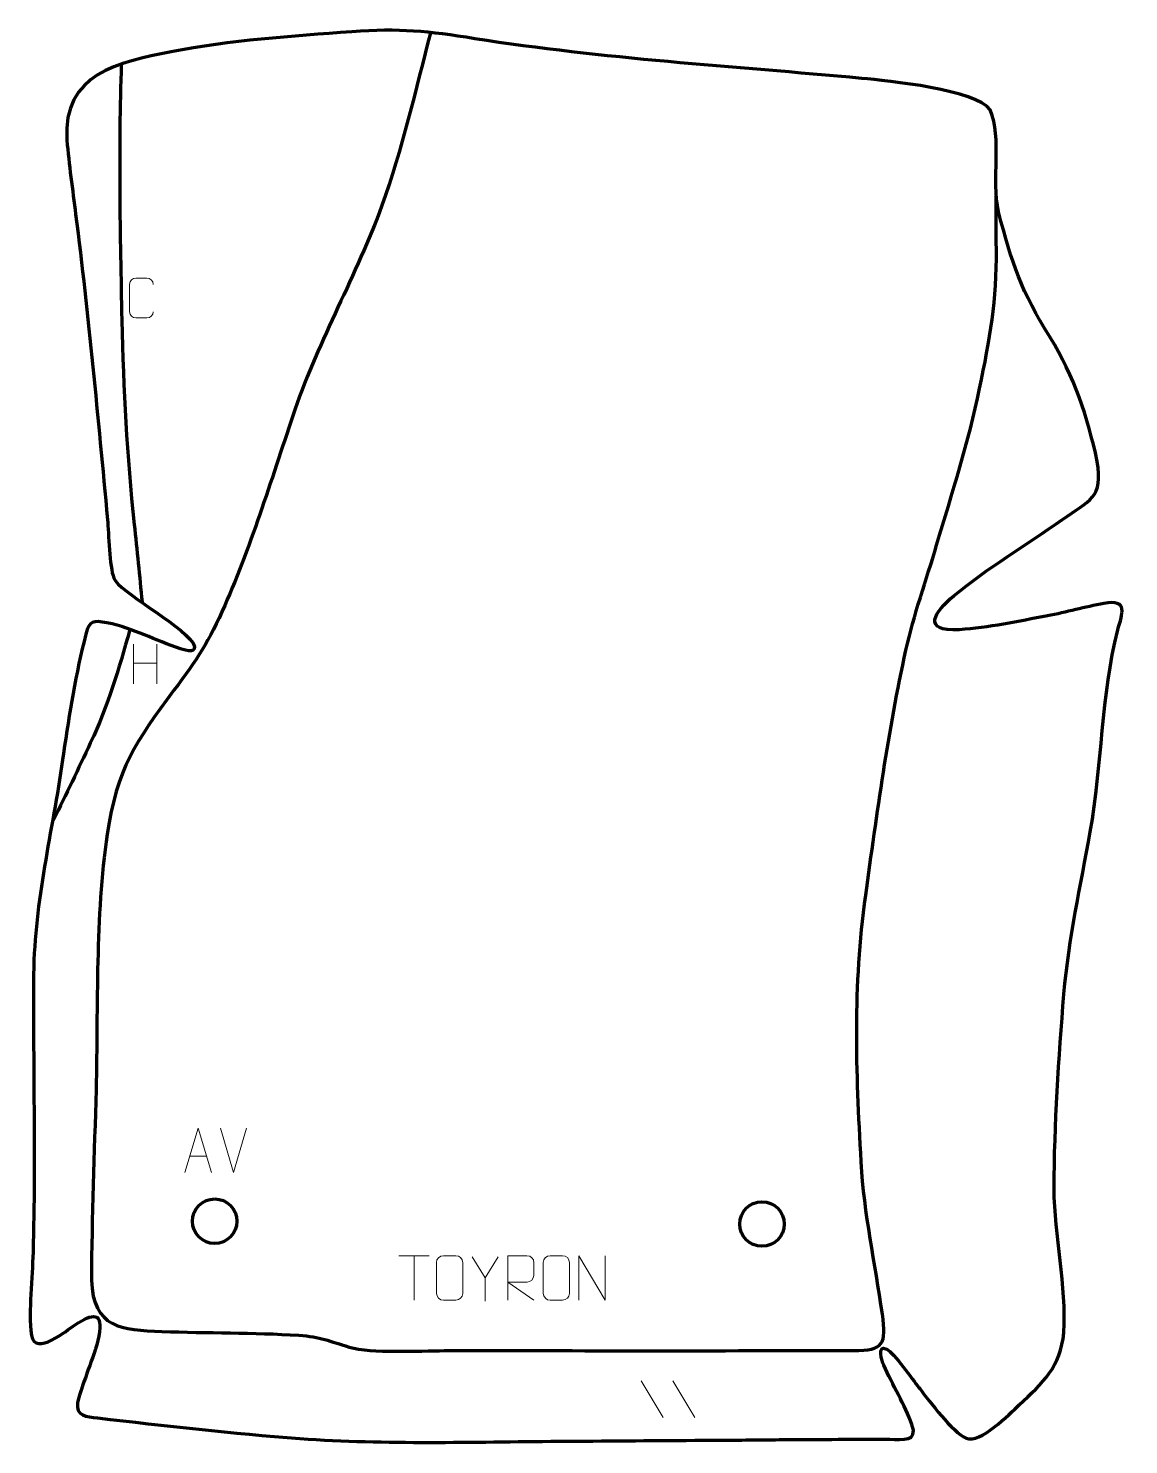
# Model space of a CAD drawing. Header units: millimetres. Extents: x 1294 to 1912, y -30 to 767.
import ezdxf

# ---------------------------------------------------------------- set-up
doc = ezdxf.new("R2010")
doc.units = ezdxf.units.MM
doc.header["$MEASUREMENT"] = 0
doc.layers.add('layer 2', color=7, linetype='Continuous')
doc.layers.add('layer 3', color=7, linetype='Continuous')

msp = doc.modelspace()

# ---------------------------------------------------------------- linework, layer by layer
at = {"layer": 'layer 2', "color": 142, "lineweight": 200}
for centre, major_axis, ratio in [((1398.6464, 95.9443), (0, 12.5262), 1), ((1706.2066, 94.3532), (12.5263, 0), 0.99999202)]:
    msp.add_ellipse(centre, major_axis=major_axis, ratio=ratio, dxfattribs=at)
at = {"layer": 'layer 2', "color": 142, "lineweight": 158}
for points, knots in [([(1520.0491, 764.7011), (1511.7443, 732.4503), (1503.8176, 698.3213), (1492.6655, 667.0149), (1492.6655, 667.0149), (1478.2845, 627.7686), (1457.338, 592.0267), (1443.7518, 552.2208), (1443.7518, 552.2208), (1431.4154, 515.8992), (1419.6189, 477.1589), (1404.2994, 442.1103), (1404.2994, 442.1103), (1395.4815, 422.2557), (1388.8578, 411.6665), (1375.7852, 394.4255), (1375.7852, 394.4255), (1354.0525, 365.5245), (1343.7839, 350.1409), (1338.2131, 313.5344), (1338.2131, 313.5344), (1331.4726, 266.8761), (1333.0912, 217.1729), (1331.9615, 169.935), (1331.9615, 169.935), (1331.0862, 134.3926), (1329.4115, 98.2493), (1329.4587, 62.7602), (1329.4587, 62.7602), (1330.1431, 35.874), (1346.3281, 34.874), (1368.9373, 33.931), (1368.9373, 33.931), (1394.4932, 32.986), (1420.4277, 33.4406), (1445.8867, 31.7913), (1445.8867, 31.7913), (1458.2699, 30.909), (1462.9332, 28.5067), (1474.2895, 25.1622), (1474.2895, 25.1622), (1486.5716, 21.545), (1513.6709, 23.1346), (1527.6663, 23.139), (1527.6663, 23.139), (1604.3251, 23.1607), (1680.9753, 23.0861), (1757.6352, 23.1923), (1757.6352, 23.1923), (1774.8376, 23.3227), (1776.0808, 26.6238), (1773.8615, 43.6567), (1773.8615, 43.6567), (1769.7677, 72.6889), (1763.6791, 99.754), (1761.9501, 129.2847), (1761.9501, 129.2847), (1759.0222, 181.326), (1757.337, 227.168), (1764.4803, 279.1743), (1764.4803, 279.1743), (1770.8358, 324.8588), (1777.1636, 371.9954), (1787.1025, 417.002), (1787.1025, 417.002), (1791.4117, 436.5157), (1798.6375, 456.7205), (1804.3647, 476.0339), (1804.3647, 476.0339), (1813.1701, 505.7278), (1822.2062, 533.7249), (1828.5326, 564.1905), (1828.5326, 564.1905), (1834.2198, 591.6241), (1838.2442, 614.1309), (1837.9358, 642.3919), (1837.9358, 642.3919), (1837.8271, 652.3597), (1837.8792, 662.3315), (1837.8623, 672.3002)], [0, 0, 0, 0, 0.04761905, 0.04761905, 0.04761905, 0.04761905, 0.0952381, 0.0952381, 0.0952381, 0.0952381, 0.14285714, 0.14285714, 0.14285714, 0.14285714, 0.19047619, 0.19047619, 0.19047619, 0.19047619, 0.23809524, 0.23809524, 0.23809524, 0.23809524, 0.28571429, 0.28571429, 0.28571429, 0.28571429, 0.33333333, 0.33333333, 0.33333333, 0.33333333, 0.38095238, 0.38095238, 0.38095238, 0.38095238, 0.42857143, 0.42857143, 0.42857143, 0.42857143, 0.47619048, 0.47619048, 0.47619048, 0.47619048, 0.52380952, 0.52380952, 0.52380952, 0.52380952, 0.57142857, 0.57142857, 0.57142857, 0.57142857, 0.61904762, 0.61904762, 0.61904762, 0.61904762, 0.66666667, 0.66666667, 0.66666667, 0.66666667, 0.71428571, 0.71428571, 0.71428571, 0.71428571, 0.76190476, 0.76190476, 0.76190476, 0.76190476, 0.80952381, 0.80952381, 0.80952381, 0.80952381, 0.85714286, 0.85714286, 0.85714286, 0.85714286, 0.9047619, 0.9047619, 0.9047619, 0.9047619, 1, 1, 1, 1]), ([(1346.1727, 746.6848), (1344.5068, 699.0339), (1345.4531, 650.2207), (1346.4634, 602.5143), (1346.4634, 602.5143), (1347.2886, 563.5488), (1349.3505, 526.5207), (1353.4185, 487.7402), (1353.4185, 487.7402), (1354.9459, 473.1801), (1356.4519, 458.6212), (1357.8199, 444.045)], [0, 0, 0, 0, 0.25, 0.25, 0.25, 0.25, 0.5, 0.5, 0.5, 0.5, 1, 1, 1, 1]), ([(1350.962, 428.6547), (1344.4457, 405.3304), (1339.1224, 386.8126), (1328.7652, 364.6594), (1328.7652, 364.6594), (1322.01, 350.2104), (1315.09, 335.8427), (1308.0534, 321.5288)], [0, 0, 0, 0, 0.33333333, 0.33333333, 0.33333333, 0.33333333, 1, 1, 1, 1])]:
    msp.add_open_spline(points, degree=3, knots=knots, dxfattribs=at)
at = {"layer": 'layer 3', "color": 242, "lineweight": 158}
msp.add_open_spline([(1475.7046, 764.7379), (1502.5487, 766.6518), (1518.4463, 765.1262), (1544.8211, 760.8124), (1544.8211, 760.8124), (1617.2311, 749.445), (1689.5229, 745.2714), (1762.347, 738.506), (1762.347, 738.506), (1776.5439, 737.1615), (1827.117, 732.1613), (1834.4421, 720.7581), (1834.4421, 720.7581), (1841.2341, 704.4123), (1835.1045, 682.2055), (1839.1422, 663.5149), (1839.1422, 663.5149), (1846.5387, 634.777), (1852.0656, 618.4797), (1868.0473, 593.1007), (1868.0473, 593.1007), (1881.7336, 570.6586), (1889.1533, 548.7525), (1894.5866, 523.1554), (1894.5866, 523.1554), (1898.0754, 502.5446), (1890.2689, 501.2489), (1875.0828, 490.4665), (1875.0828, 490.4665), (1854.94, 476.365), (1832.8555, 463.1509), (1813.9948, 447.5053), (1813.9948, 447.5053), (1803.1986, 438.5495), (1795.591, 427.3071), (1817.1045, 428.5334), (1817.1045, 428.5334), (1833.1652, 429.5167), (1850.6476, 433.3343), (1866.5831, 436.2644), (1866.5831, 436.2644), (1877.2486, 438.3676), (1887.7504, 441.2488), (1898.3731, 443.3286), (1898.3731, 443.3286), (1912.2681, 445.6637), (1908.7835, 437.9688), (1906.1513, 428.4287), (1906.1513, 428.4287), (1896.8326, 390.9746), (1897.3361, 352.9265), (1890.7002, 314.939), (1890.7002, 314.939), (1885.232, 283.9168), (1878.633, 255.2499), (1875.9038, 223.6143), (1875.9038, 223.6143), (1872.8902, 187.6846), (1870.5926, 150.3414), (1870.3151, 114.3017), (1870.3151, 114.3017), (1870.8046, 87.5956), (1877.3314, 59.5124), (1875.887, 33.3059), (1875.887, 33.3059), (1873.9551, 14.1795), (1864.2155, 5.005), (1850.7361, -7.3306), (1850.7361, -7.3306), (1845.3981, -12.317), (1828.5897, -29.5897), (1821.007, -26.0996), (1821.007, -26.0996), (1813.1375, -22.4776), (1800.4373, -5.4677), (1794.8278, 1.8391), (1794.8278, 1.8391), (1794.8278, 1.8391), (1794.3503, 2.458), (1794.3503, 2.458), (1794.3503, 2.458), (1790.9317, 6.8576), (1780.4022, 21.9632), (1776.3262, 24.0118), (1776.3262, 24.0118), (1770.595, 26.8924), (1773.7447, 17.1003), (1774.6338, 14.9163), (1774.6338, 14.9163), (1779.3785, 4.111), (1786.7247, -7.6958), (1790.5016, -18.4137), (1790.5016, -18.4137), (1794.0267, -28.4173), (1785.1915, -26.6951), (1778.0149, -26.7033), (1778.0149, -26.7033), (1758.6361, -26.7256), (1739.4199, -26.6603), (1720.0246, -26.8537), (1720.0246, -26.8537), (1708.8865, -26.9647), (1697.7489, -27.08), (1686.6105, -27.1579), (1686.6105, -27.1579), (1680.563, -27.1976), (1674.5156, -27.2374), (1668.4681, -27.2771), (1668.4681, -27.2771), (1643.0052, -27.4443), (1617.5424, -27.6115), (1592.0795, -27.7787), (1592.0795, -27.7787), (1542.9925, -28.1373), (1495.7184, -29.7184), (1446.5662, -26.2424), (1446.5662, -26.2424), (1408.6526, -23.4635), (1370.6423, -19.1303), (1332.8869, -14.6651), (1332.8869, -14.6651), (1326.8202, -13.8927), (1320.3777, -13.6799), (1321.5873, -6.1884), (1321.5873, -6.1884), (1324.7261, 6.6687), (1330.5744, 18.5429), (1333.6152, 31.2001), (1333.6152, 31.2001), (1336.1453, 45.696), (1330.0906, 43.9924), (1320.1851, 37.6834), (1320.1851, 37.6834), (1315.5685, 34.631), (1297.9059, 19.6876), (1295.6173, 31.6689), (1295.6173, 31.6689), (1293.932, 46.0247), (1296.1416, 63.76), (1296.5976, 78.5486), (1296.5976, 78.5486), (1298.02, 132.1399), (1296.4395, 185.5999), (1296.954, 239.158), (1296.954, 239.158), (1298.0544, 278.8616), (1308.2237, 319.4831), (1313.7169, 358.9959), (1313.7169, 358.9959), (1316.8807, 381.3522), (1320.6839, 404.1221), (1326.25, 426.0091), (1326.25, 426.0091), (1328.3351, 433.6745), (1330.2729, 433.7034), (1338.1008, 432.4254), (1338.1008, 432.4254), (1353.6932, 429.0985), (1364.8738, 422.5503), (1379.4285, 417.7718), (1379.4285, 417.7718), (1382.6664, 416.7087), (1389.6027, 414.7791), (1386.5001, 421.0125), (1386.5001, 421.0125), (1378.0858, 432.5957), (1345.1354, 449.6868), (1341.9485, 457.5414), (1341.9485, 457.5414), (1339.4888, 464.2473), (1339.151, 482.2181), (1338.3846, 490.5233), (1338.3846, 490.5233), (1333.0935, 548.0201), (1327.799, 604.755), (1320.5239, 662.073), (1320.5239, 662.073), (1318.7699, 675.8798), (1316.82, 689.9797), (1315.5166, 703.8159), (1315.5166, 703.8159), (1313.284, 741.2028), (1344.5258, 747.5386), (1374.1115, 753.4062), (1374.1115, 753.4062), (1407.6084, 760.0495), (1441.7202, 762.153), (1475.7046, 764.7379)], degree=3, knots=[0, 0, 0, 0, 0.02083333, 0.02083333, 0.02083333, 0.02083333, 0.04166667, 0.04166667, 0.04166667, 0.04166667, 0.0625, 0.0625, 0.0625, 0.0625, 0.08333333, 0.08333333, 0.08333333, 0.08333333, 0.10416667, 0.10416667, 0.10416667, 0.10416667, 0.125, 0.125, 0.125, 0.125, 0.14583333, 0.14583333, 0.14583333, 0.14583333, 0.16666667, 0.16666667, 0.16666667, 0.16666667, 0.1875, 0.1875, 0.1875, 0.1875, 0.20833333, 0.20833333, 0.20833333, 0.20833333, 0.22916667, 0.22916667, 0.22916667, 0.22916667, 0.25, 0.25, 0.25, 0.25, 0.27083333, 0.27083333, 0.27083333, 0.27083333, 0.29166667, 0.29166667, 0.29166667, 0.29166667, 0.3125, 0.3125, 0.3125, 0.3125, 0.33333333, 0.33333333, 0.33333333, 0.33333333, 0.35416667, 0.35416667, 0.35416667, 0.35416667, 0.375, 0.375, 0.375, 0.375, 0.39583333, 0.39583333, 0.39583333, 0.39583333, 0.41666667, 0.41666667, 0.41666667, 0.41666667, 0.4375, 0.4375, 0.4375, 0.4375, 0.45833333, 0.45833333, 0.45833333, 0.45833333, 0.47916667, 0.47916667, 0.47916667, 0.47916667, 0.5, 0.5, 0.5, 0.5, 0.52083333, 0.52083333, 0.52083333, 0.52083333, 0.54166667, 0.54166667, 0.54166667, 0.54166667, 0.5625, 0.5625, 0.5625, 0.5625, 0.58333333, 0.58333333, 0.58333333, 0.58333333, 0.60416667, 0.60416667, 0.60416667, 0.60416667, 0.625, 0.625, 0.625, 0.625, 0.64583333, 0.64583333, 0.64583333, 0.64583333, 0.66666667, 0.66666667, 0.66666667, 0.66666667, 0.6875, 0.6875, 0.6875, 0.6875, 0.70833333, 0.70833333, 0.70833333, 0.70833333, 0.72916667, 0.72916667, 0.72916667, 0.72916667, 0.75, 0.75, 0.75, 0.75, 0.77083333, 0.77083333, 0.77083333, 0.77083333, 0.79166667, 0.79166667, 0.79166667, 0.79166667, 0.8125, 0.8125, 0.8125, 0.8125, 0.83333333, 0.83333333, 0.83333333, 0.83333333, 0.85416667, 0.85416667, 0.85416667, 0.85416667, 0.875, 0.875, 0.875, 0.875, 0.89583333, 0.89583333, 0.89583333, 0.89583333, 0.91666667, 0.91666667, 0.91666667, 0.91666667, 0.9375, 0.9375, 0.9375, 0.9375, 0.95833333, 0.95833333, 0.95833333, 0.95833333, 1, 1, 1, 1], dxfattribs=at)
at = {"layer": 'layer 3', "color": 250, "lineweight": 9}
for points, knots in [([(1364.1412, 607.2521), (1364.016, 605.1711), (1362.5138, 603.8459), (1360.5901, 603.8362), (1360.5901, 603.8362), (1358.5015, 603.8365), (1356.4129, 603.8365), (1354.3246, 603.8362), (1354.3246, 603.8362), (1352.6004, 603.7418), (1350.834, 605.4297), (1350.844, 607.2365), (1350.844, 607.2365), (1350.8444, 612.4047), (1350.8444, 617.5724), (1350.844, 622.7398), (1350.844, 622.7398), (1350.8478, 624.6549), (1352.4123, 626.1948), (1354.3402, 626.1827), (1354.3402, 626.1827), (1356.4232, 626.1827), (1358.5067, 626.1827), (1360.5901, 626.1827), (1360.5901, 626.1827), (1362.3336, 626.2145), (1364.1173, 624.8786), (1364.1412, 622.6952)], [0, 0, 0, 0, 0.125, 0.125, 0.125, 0.125, 0.25, 0.25, 0.25, 0.25, 0.375, 0.375, 0.375, 0.375, 0.5, 0.5, 0.5, 0.5, 0.625, 0.625, 0.625, 0.625, 0.75, 0.75, 0.75, 0.75, 1, 1, 1, 1]), ([(1381.9053, 123.3363), (1381.9053, 123.3363), (1389.2763, 148.2898), (1389.2763, 148.2898), (1389.2763, 148.2898), (1389.2763, 148.2898), (1396.8462, 123.3363), (1396.8462, 123.3363)], [0, 0, 0, 0, 0.33333333, 0.33333333, 0.33333333, 0.33333333, 1, 1, 1, 1]), ([(1527.1622, 76.4932), (1529.4879, 76.4932), (1531.814, 76.4932), (1534.1401, 76.4932), (1534.1401, 76.4932), (1536.0867, 76.5288), (1538.0781, 75.0372), (1538.1048, 72.5996), (1538.1048, 72.5996), (1538.1044, 66.8527), (1538.1044, 61.1054), (1538.1048, 55.3577), (1538.1048, 55.3577), (1537.965, 53.0343), (1536.2878, 51.5547), (1534.1401, 51.5439), (1534.1401, 51.5439), (1531.8082, 51.5443), (1529.4763, 51.5443), (1527.1448, 51.5439), (1527.1448, 51.5439), (1525.2198, 51.4385), (1523.2477, 53.323), (1523.2589, 55.3403), (1523.2589, 55.3403), (1523.2592, 61.1104), (1523.2592, 66.8801), (1523.2589, 72.6494), (1523.2589, 72.6494), (1523.2631, 74.7875), (1525.0098, 76.5067), (1527.1622, 76.4932)], [0, 0, 0, 0, 0.11111111, 0.11111111, 0.11111111, 0.11111111, 0.22222222, 0.22222222, 0.22222222, 0.22222222, 0.33333333, 0.33333333, 0.33333333, 0.33333333, 0.44444444, 0.44444444, 0.44444444, 0.44444444, 0.55555556, 0.55555556, 0.55555556, 0.55555556, 0.66666667, 0.66666667, 0.66666667, 0.66666667, 0.77777778, 0.77777778, 0.77777778, 0.77777778, 1, 1, 1, 1]), ([(1558.0042, 75.9154), (1558.0042, 75.9154), (1550.6818, 64.0167), (1550.6818, 64.0167), (1550.6818, 64.0167), (1550.6818, 64.0167), (1550.6825, 50.9618), (1550.6825, 50.9618)], [0, 0, 0, 0, 0.33333333, 0.33333333, 0.33333333, 0.33333333, 1, 1, 1, 1]), ([(1563.3497, 51.54), (1563.3497, 51.54), (1563.3497, 76.4935), (1563.3497, 76.4935), (1563.3497, 76.4935), (1566.9445, 76.4935), (1570.54, 76.4935), (1574.1352, 76.4935), (1574.1352, 76.4935), (1576.4605, 76.4558), (1578.0178, 74.9658), (1578.0137, 72.5994), (1578.0137, 72.5994), (1578.0133, 70.5639), (1578.0133, 67.5045), (1578.0137, 65.4685), (1578.0137, 65.4685), (1578.0072, 63.593), (1576.1949, 61.6512), (1574.1854, 61.6321), (1574.1854, 61.6321), (1574.1854, 61.6321), (1563.3497, 61.6321), (1563.3497, 61.6321), (1563.3497, 61.6321), (1563.3497, 61.6321), (1578.0044, 51.54), (1578.0044, 51.54)], [0, 0, 0, 0, 0.125, 0.125, 0.125, 0.125, 0.25, 0.25, 0.25, 0.25, 0.375, 0.375, 0.375, 0.375, 0.5, 0.5, 0.5, 0.5, 0.625, 0.625, 0.625, 0.625, 0.75, 0.75, 0.75, 0.75, 1, 1, 1, 1]), ([(1587.1621, 76.4932), (1589.4878, 76.4932), (1591.8139, 76.4932), (1594.14, 76.4932), (1594.14, 76.4932), (1596.0866, 76.5288), (1598.078, 75.0372), (1598.1047, 72.5996), (1598.1047, 72.5996), (1598.1043, 66.8527), (1598.1043, 61.1054), (1598.1047, 55.3577), (1598.1047, 55.3577), (1597.9649, 53.0343), (1596.2877, 51.5547), (1594.14, 51.5439), (1594.14, 51.5439), (1591.8081, 51.5443), (1589.4762, 51.5443), (1587.1447, 51.5439), (1587.1447, 51.5439), (1585.2197, 51.4385), (1583.2476, 53.323), (1583.2588, 55.3403), (1583.2588, 55.3403), (1583.2591, 61.1104), (1583.2591, 66.8801), (1583.2588, 72.6494), (1583.2588, 72.6494), (1583.263, 74.7875), (1585.0097, 76.5067), (1587.1621, 76.4932)], [0, 0, 0, 0, 0.11111111, 0.11111111, 0.11111111, 0.11111111, 0.22222222, 0.22222222, 0.22222222, 0.22222222, 0.33333333, 0.33333333, 0.33333333, 0.33333333, 0.44444444, 0.44444444, 0.44444444, 0.44444444, 0.55555556, 0.55555556, 0.55555556, 0.55555556, 0.66666667, 0.66666667, 0.66666667, 0.66666667, 0.77777778, 0.77777778, 0.77777778, 0.77777778, 1, 1, 1, 1]), ([(1603.3543, 51.54), (1603.3543, 51.54), (1603.3543, 76.4935), (1603.3543, 76.4935), (1603.3543, 76.4935), (1603.3543, 76.4935), (1618.0091, 51.54), (1618.0091, 51.54), (1618.0091, 51.54), (1618.0091, 51.54), (1618.0091, 76.4935), (1618.0091, 76.4935)], [0, 0, 0, 0, 0.25, 0.25, 0.25, 0.25, 0.5, 0.5, 0.5, 0.5, 1, 1, 1, 1])]:
    msp.add_open_spline(points, degree=3, knots=knots, dxfattribs=at)
for points in [[(1353.0517, 420.3371), (1353.0517, 420.3371), (1353.0517, 398.1444), (1353.0517, 398.1444)], [(1366.1674, 420.3371), (1366.1674, 420.3371), (1366.1674, 397.9868), (1366.1674, 397.9868)], [(1353.0692, 409.6947), (1353.0692, 409.6947), (1366.1674, 409.6947), (1366.1674, 409.6947)], [(1409.2648, 123.329), (1409.2648, 123.329), (1401.943, 148.2826), (1401.943, 148.2826)], [(1416.5867, 148.2826), (1416.5867, 148.2826), (1409.2649, 123.329), (1409.2649, 123.329)], [(1384.6279, 132.5857), (1384.6279, 132.5857), (1394.1236, 132.5857), (1394.1236, 132.5857)], [(1502.1882, 76.47), (1502.1882, 76.47), (1519.1754, 76.47), (1519.1754, 76.47)], [(1510.682, 51.54), (1510.682, 51.54), (1510.682, 76.4935), (1510.682, 76.4935)], [(1550.6818, 64.0167), (1550.6818, 64.0167), (1543.3609, 75.9154), (1543.3609, 75.9154)], [(1638.3811, 6.1548), (1638.3811, 6.1548), (1650.7454, -14.3895), (1650.7454, -14.3895)], [(1656.111, 6.1548), (1656.111, 6.1548), (1668.4753, -14.3895), (1668.4753, -14.3895)]]:
    msp.add_open_spline(points, degree=3, dxfattribs=at)

doc.saveas('drawing.dxf')
